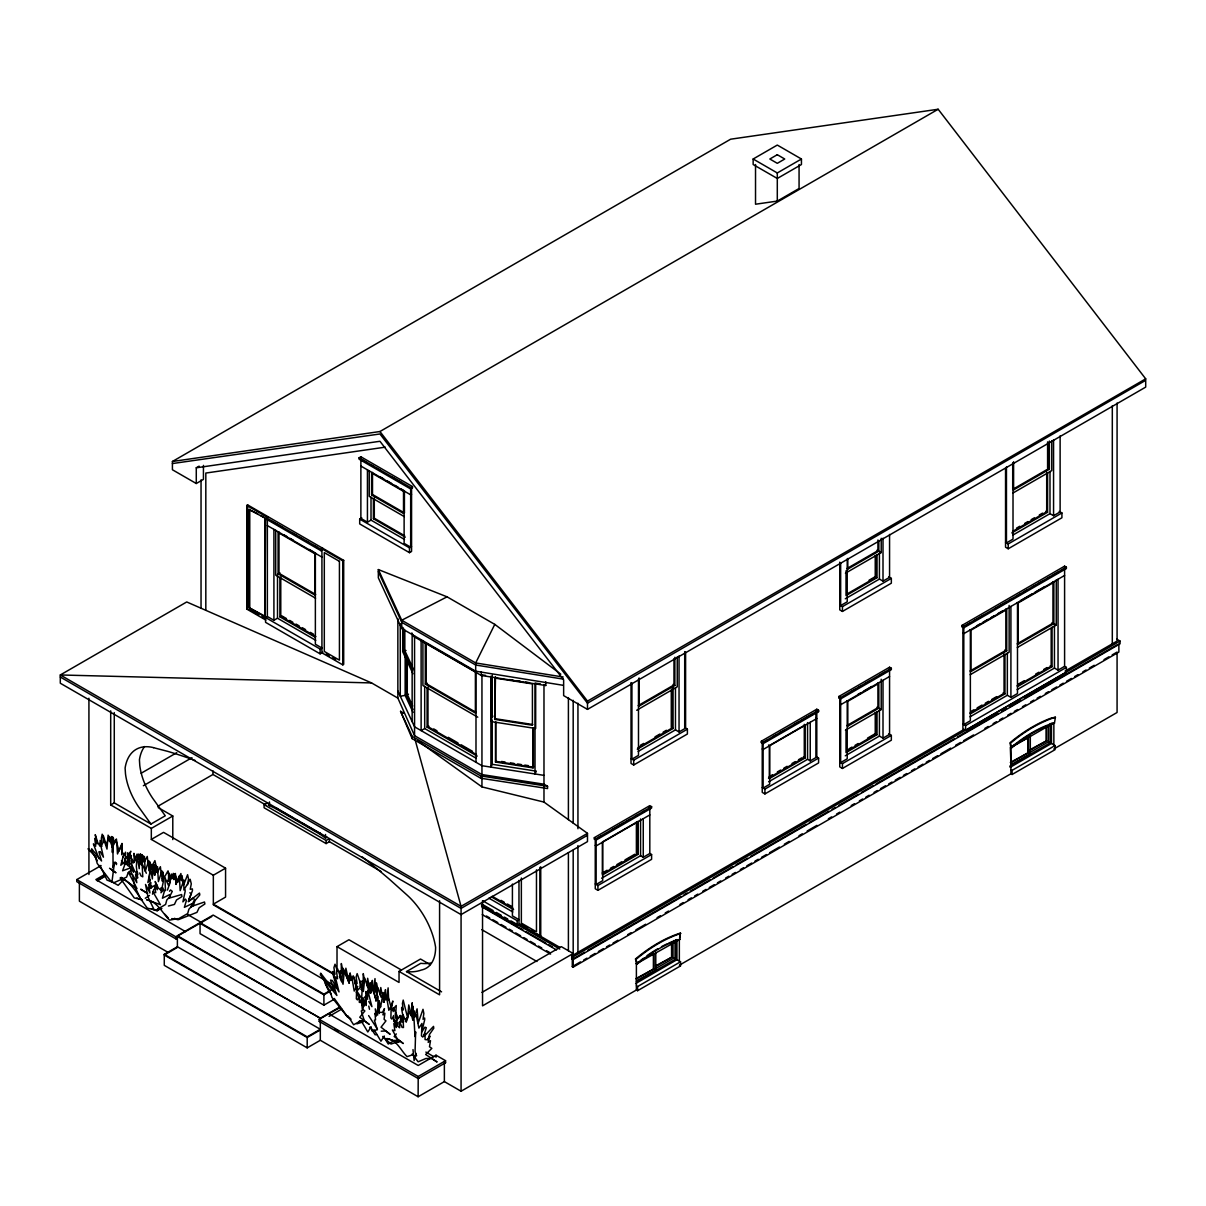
<?xml version="1.0" encoding="UTF-8"?>
<svg xmlns="http://www.w3.org/2000/svg" width="1206" height="1206" viewBox="0 0 1206 1206"><rect width="100%" height="100%" fill="white"/><g stroke="black" fill="none" stroke-linecap="round" stroke-linejoin="round"><path stroke-width="1.5" d="M140.906 899.344L134.846 886.757L132.358 874.199L136.791 882.671L135.6 874.516L136.203 873.777L137.635 878.149L136.338 866.421L137.077 855.627L139.233 868.697L139.73 854.345L141.66 864.808L142.022 854.587L142.519 860.285L143.243 855.823L143.981 861.19M347.901 1015.889L353.614 1024.768L359.991 1021.241L364.679 1021.045L369.202 1024.407L359.765 1017.261L364.86 1010.96L362.931 1009.407L363.775 1003.302L361.86 1005.02L363.323 998.674L361.212 1002.503L359.313 1002.352L359.298 996.322L357.398 999.895L356.343 998.779L356.75 986.312L354.217 991.046L351.911 977.629L350.66 980.448L349.815 973.649L349.182 983.041L344.298 970.438L343.047 984.247L337.605 968.78L336.685 972.624L337.559 978.759L335.75 976.935L335.735 978.744L339.037 991.92L335.404 985.95L333.881 986.026L336.881 995.493L325.71 982.121L325.394 983.855L330.188 991.468L331.982 997.437L347.283 1016.748L350.087 1018.437M370.393 993.081L370.393 988.634L370.393 993.081L370.966 990.262M370.845 993.081L371.448 983.689L372.157 987.759M384.096 999.518L383.538 1002.337L383.161 992.538L380.599 1007.1L379.136 1000.739L379.362 1013.477L377.644 1009.12L377.629 1015.135L375.292 1008.879L376.151 1016.176L375.036 1013.221L375.518 1019.869L374.388 1020.17L377.372 1029.758L371.87 1030.829L374.493 1030.376L380.96 1041.23L384.292 1036.014M383.975 1002.337L384.593 992.945L385.995 999.729L388.106 996.91L391.995 1010.281L396.231 1005.533L395.553 1018.015L397.332 1019.115L400.528 1015.527L400.543 1021.557L403.754 1021.678M412.03 1012.211L412.226 1002.729L412.558 1012.965M403.497 1019.266L401.673 1009.151L401.673 1007.342L403.181 1010.04L402.442 1003.482L403.211 1000.091L407.703 1018.15L408.744 1004.945L412.769 1019.899L411.97 1009.799L410.884 1015.648L409.241 1011.412L406.241 1022.191L402.955 1014.593L403.482 1027.527L402.111 1027.437L399.638 1021.723L399.623 1027.738L397.151 1025.703L394.392 1019.492L396.307 1027.512L393.819 1023.623L394.905 1030.663L392.402 1030.03L399.035 1042.12L386.764 1038.562C396.925 1039.708 400.603 1050.305 407.04 1056.622L412.98 1054.692M412.859 1011.924L412.934 1006.181L413.221 1015.331M413.447 1014.156L413.537 1010.538L412.784 1019.899M111.585 839.964L111.645 836.587L112.414 847.245L116.454 839.029L117.495 853.969L121.987 843.416L122.017 853.426L123.525 853.245L123.525 855.069L120.796 865.26L123.811 862.576L125.062 864.009L122.59 870.777L131.801 867.461L132.057 869.481L128.107 872.782L126.63 877.124L113.982 882.656L107.048 880.154L99.977 865.411M111.238 839.391L111.329 837.054L111.434 839.753M121.7 854.783L122.228 844.275L118.957 851.089L115.942 839.587L114.314 843.431L113.228 837.326L112.414 847.245L108.103 835.14L106.987 849.084L102.178 834.19L101.364 838.14L102.148 844.17L100.535 842.542L100.535 844.366L103.445 857.18L100.234 851.602L98.892 851.828L101.545 860.994L91.686 848.798L91.4 850.562L95.636 857.677L97.219 863.451L110.741 881.149L118.158 885.325L124.128 879.295M360.021 986.478L360.308 981.247M131.258 861.868L131.484 858.37L132.389 862.004M369.91 985.196L370.031 983.282L370.272 984.94M367.076 985.664L367.649 978.277L369.443 987.925M380.207 994.92L380.779 987.518L382.573 997.181M345.413 973.815L345.881 968.207L349.197 983.041L349.001 976.77L350.117 973.227L350.856 977.252M397.829 1025.055L398.025 1022.492L396.186 1024.211L397.603 1017.864L395.568 1021.693L393.729 1021.572L393.714 1015.542L391.89 1019.115L390.865 1018.015L391.257 1005.533L388.829 1010.296L386.598 996.91L385.392 999.729L384.593 992.945L383.538 1002.337M149.544 865.712L149.906 861.823L149.408 863.918M162.674 875.948L163.051 872.074L162.554 874.154M131.107 858.22L131.364 855.476L128.891 858.778L130.791 851.21L128.047 856.773L125.575 858.205L125.545 852.19L123.087 857.315M371.252 988.845L372.337 980.388L372.684 988.151M384.382 998.101L385.468 989.629L385.814 997.407M375.488 990.533L374.991 978.609L373.559 989.568M388.618 999.774L388.121 987.865L386.885 997.317M355.273 983.207L355.484 981.609M333.037 973.046L333.248 971.448L334.424 974.493M349.197 977.101L350.117 973.227L350.735 977.026M187.639 884.707L188.513 878.948L187.593 874.712L183.975 884.088M679.581 937.559L680.305 933.097L679.928 939.399A138.313 79.852 -60 0 0 636.994 964.182L635.441 958.996L639.059 956.057A145.067 83.757 -60 0 1 676.672 934.333L680.305 933.097M1013.522 745.429L1028.507 737.454L1028.507 752.604L1010.914 762.765L1010.327 747.268L1011.517 747.961A138.313 79.852 -60 0 1 1054.451 723.163L1055.416 717.223L1051.195 718.098A145.067 83.757 -60 0 0 1013.583 739.821L1009.965 742.775L1010.914 747.614L1010.914 773.785L679.34 965.222L680.531 965.916L680.531 961.785L676.943 959.72L635.607 983.583M393.141 1009.316L393.397 1007.734L398.357 1018.527M423.653 1036.24L426.306 1027.723L424.964 1027.165L421.753 1031.989L424.663 1019.854L424.648 1018.03L423.05 1019.281L423.834 1013.432L423.005 1009.301L418.211 1023.035L417.095 1008.834L414.683 1016.387M391.377 1008.985L392.839 1000.995L390.458 1009.015M171.81 878.722L173.287 873.37L174.538 878.631L175.367 873.476L176.197 884.435M152.469 894.189L153.644 889.772L156.78 886.335L156.569 884.33L151.067 887.812M137.981 856.26L138.6 854.089L139.806 859.35L140.605 854.18L141.675 864.808M151.127 866.496L151.73 864.34L152.936 869.601L153.75 864.431L154.805 875.059M427.979 1039.723L429.562 1034.326L433.783 1028.236L433.512 1026.396L424.994 1035.411M107.831 840.13L106.309 845.195L103.234 835.426L103.565 842.753M393.111 1011.653L394.166 1008.593L392.749 1009.573M406.256 1020.909L407.311 1017.849L405.879 1018.829M108.344 838.547L109.113 836.406L110.635 841.728L111.645 836.587L111.751 847.049L112.264 837.793L112.399 852.476L112.957 840.763L113.047 867.973L114.208 862.29L114.238 864.25L111.947 882.068L111.073 881.33M173.604 879.159L175.081 873.898L176.197 878.496M167.438 890.103L170.167 882.46L170.152 880.636L168.086 880.877L169.096 875.511L168.026 870.868L162.87 879.867M158.499 908.133L157.383 910.967L151.474 908.721M144.117 862.486L147.253 856.441L148.323 865.682M157.262 872.722L160.383 866.692L161.272 874.229M178.79 881.933L182.091 875.677L183.222 884.827M352.273 977.87L353.192 975.82L356.599 987.669L357.835 986.598M168.011 881.269L171.373 874.064L172.488 876.837M150.237 879.732L147.856 882.521L150.011 872.224L150.011 870.4L148.82 870.642L148.79 860.632L145.233 871.35L144.418 856.456L141.223 864.808L140.605 854.18L139.203 859.35L137.092 854.089L133.203 862.983L128.967 853.335L129.645 866.601L127.866 865.652L124.67 858.386L124.655 864.385L121.444 860.798M494.822 678.074L532.419 683.908L532.419 725.228L494.822 719.394L495.153 677.365L495.153 718.686L532.75 724.52M492.877 716.062L492.229 717.464L492.229 675.239M535.675 683.531L535.675 728.484L491.566 721.64L492.229 720.223L492.229 764.303L490.917 767.122L490.917 676.219M494.822 719.394L495.485 676.656M533.73 766.488L533.067 767.89L495.485 762.041L496.148 760.639M149.167 866.511L150.237 864.34L152.348 869.601L153.75 864.431L154.353 875.059L157.549 866.692L158.378 881.601L161.936 870.868L161.966 880.877L163.142 880.636L163.157 882.46L161.001 892.772L163.383 889.968L164.378 891.355L162.403 898.214L169.714 894.566L169.925 896.586L166.775 900.023L165.614 904.425L155.589 910.409M151.036 882.762L149.273 887.978L150.268 887.993M475.692 671.214L401.734 628.522L378.337 577.825L378.337 569.564L447.064 596.834L494.777 624.376L475.692 662.953L475.692 671.214L563.202 685.31M370.755 985.076L371.448 983.689L371.855 987.759M372.262 990.473L373.468 987.654L375.292 998.297M380.583 1006.286L378.759 1009.859L377.734 1008.774L378.126 996.292L375.699 1001.04M152.499 865.199L154.896 860.617L155.951 865.275M188.92 899.073L191.317 893.525L189.794 892.817M162.524 887.36L163.926 890.36L165.478 890.616L164.875 877.621L168.599 885.596L172.006 875.179L173.845 879.611L175.081 873.898L176.001 884.104L179.317 875.767L180.176 890.676L183.87 879.988L183.9 889.998L185.136 889.757L185.136 891.581L182.905 901.877L185.362 899.088L186.402 900.49L184.367 907.334L191.95 903.746L192.161 905.751L188.905 909.173L187.684 913.56L177.297 919.469L174.433 918.324M371.147 1026.758L367.815 1031.974L361.363 1021.135L358.725 1021.588L364.227 1020.502L361.257 1010.93L362.373 1010.613L361.89 1003.98L363.006 1006.92L362.147 999.623L364.498 1005.894L364.498 999.864L366.232 1004.236L365.991 991.483L367.468 997.844L368.81 985.92L369.549 989.553M176.001 884.104L180.9 873.536L181.669 880.727M169.518 891.234L170.559 889.953L172.292 891.355L168.87 898.214L181.609 894.551L181.97 896.571L176.498 900.008L174.463 904.41L168.418 906.023M184.714 888.671L190.171 879.295L191.287 883.862L190.216 889.289L192.402 888.912L192.417 890.721L188.438 901.304L192.824 898.199L194.663 899.465L191.045 906.58L204.507 901.998L204.884 903.972L199.111 907.817L196.955 912.369L178.488 919.635L171.734 918.61M396.322 1033.904L394.166 1036.467L403.271 1043.537L398.915 1040.22L394.392 1040.446L388.242 1044.034L383.659 1036.663M351.594 979.92L353.825 976.935L357.941 990.036L362.418 984.985L362.041 980.93L363.232 983.568L363.262 973.619L364.649 980.975M372.85 990.473L374.96 987.654L377.297 995.402M636.994 964.182L636.029 959.343L639.647 956.403A145.067 83.757 -60 0 1 677.275 934.68L680.893 933.444M1011.517 747.961L1010.553 743.122L1014.171 740.167A145.067 83.757 -60 0 1 1051.798 718.444L1055.416 717.223M131.68 862.968L132.796 862.23M145.263 898.289L149.484 895.485M190.789 907.183L193.216 905.736L195.01 900.535L199.804 894.942L199.487 893.073L188.317 901.741M196.276 483.516L172.413 469.752L172.413 461.491L730.625 139.203L938.162 109.249L1145.7 378.85L1145.7 387.111L587.488 709.384L563.639 695.621L563.639 679.883L379.95 441.275L196.276 467.792L196.276 483.516L203.437 479.385L203.437 465.395M196.276 467.792L199.141 466.134M753.147 159.011L777.297 145.067L801.447 159.011L801.447 164.529L777.297 178.473L753.147 164.529L753.147 159.011L777.297 172.955L801.447 159.011M265.772 620.05L246.778 609.09L246.778 505.45L247.682 504.937L343.695 560.368L343.695 664.355L342.805 664.868L321.927 652.823L321.927 548.836L342.805 560.88L343.695 560.368M755.529 164.529L755.529 204.221L777.297 201.085L799.065 188.513L799.065 164.529M172.413 461.491L379.95 431.522L938.162 109.249M249.175 509.58L265.561 518.369L264.973 616.839L249.175 607.718L249.175 509.58L257.662 513.801M359.087 457.798L360.88 456.773L412.467 486.546L412.467 487.933L410.673 488.958L359.087 459.185L359.087 457.798L410.673 487.586L412.467 486.546M321.927 550.207L321.037 550.735L266.466 519.228L266.466 517.841L268.245 516.816M266.466 519.228L267.355 518.701L267.355 616.492L273.913 620.276L277.501 618.211L315.761 640.311M404.417 512.897L403.513 513.409L371.614 494.988L371.614 472.948L372.503 472.435L372.503 494.475L404.417 512.897L404.417 490.857L401.221 489.018M371.614 494.988L372.503 494.475M371.614 472.948L403.513 491.37L404.417 490.857M412.467 487.933L411.563 487.405L411.563 551.459L409.482 552.665L359.69 523.917L359.69 519.093L361.77 517.887M411.563 494.294L410.673 494.807L360.88 466.059M315.671 553.132L314.766 553.66L278.089 532.479L278.089 573.8L279.882 572.76M360.88 459.185L360.88 518.399L367.438 522.183L371.011 520.118L404.507 539.459M373.408 498.545L373.408 518.746L374.297 518.233L404.613 535.72M266.466 517.841L321.037 549.348L322.816 548.323M246.778 609.09L247.682 608.578L247.682 504.937M249.175 607.718L265.561 616.492M322.816 652.295L320.133 653.848L265.561 622.341L265.561 617.532L267.355 616.492M278.089 573.8L314.766 594.98L315.671 594.452L278.993 573.287L278.993 531.967M279.882 577.403L279.882 616.839L281.676 615.799L286.455 618.572M359.69 519.093L409.482 547.841L411.563 546.635M265.561 617.532L320.133 649.039L321.927 647.999L315.369 644.215L315.369 553.313M141.147 773.242L176.769 752.68M143.363 785.739L191.935 757.7M110.696 710.847L110.696 804.945L114.269 802.879L150.946 824.045L165.267 815.784L152.695 798.297A48.285 27.874 60 0 1 139.79 765.539L139.429 759.795A55.958 32.306 60 0 1 144.554 746.529M157.941 806.241L212.965 774.478L265.772 804.96M110.696 804.945L151.323 828.401L172.79 816.01L172.79 839.602M177.388 938.238L176.076 938.992L76.777 881.661L76.777 879.596L101.093 865.561M151.323 828.401L151.323 839.421L163.549 832.366L225.567 868.169L225.567 897.098L213.341 904.153L333.761 973.679M425.296 684.119L475.39 713.048L475.39 671.727L425.296 642.798L425.296 684.119L427.09 683.093M104.862 874.395L95.862 879.596L185.618 931.665M96.872 880.501L104.832 875.918M97.369 880.802L104.862 876.461M267.37 802.774L264.099 804.673L264.099 807.779L326.117 843.582L329.389 841.682L381.277 871.637M268.26 805.02L275.541 808.533L276.43 808.005M276.732 808.186L275.842 808.698L319.258 833.768L320.148 833.256M476.34 758.348L424.693 728.545L421.12 730.61L421.12 639.708M427.09 687.721L427.09 727.158L428.869 726.133M151.323 839.421L213.341 875.224L225.567 868.169M320.449 833.421L319.56 833.934L325.514 838.064L327.007 837.205M264.099 804.673L326.117 840.476L329.389 838.592L329.389 841.682M165.735 954.172L177.388 947.434L177.388 935.72L213.176 915.068L337.017 987.262M76.777 879.596L176.076 936.926L211.713 916.605M587.488 709.384L587.488 701.123L1145.7 378.85M164.272 954.323L177.388 946.74L320.314 1029.261L307.198 1036.843L164.272 954.323L164.272 965.343L307.198 1047.863L320.314 1040.281L418.12 1096.751L444.366 1081.601L461.069 1091.234L636.391 990.005L637.597 990.699L680.531 965.916M877.923 540.032L877.923 550.66L846.913 568.569L847.818 569.081L878.827 551.172L878.827 540.559M845.421 573.212L881.209 552.559L881.209 538.298M1012.708 463.089L1012.708 489.38L1048.496 468.712L1048.496 442.421M673.973 658.657L673.973 684.948L638.185 705.6L639.074 706.113L674.863 685.46L674.863 657.285M1012.708 489.38L1013.598 489.892L1049.386 469.24L1049.386 441.064M636.693 710.259L677.244 686.832L677.244 656.863M1012.844 493.088L1051.768 470.611L1051.768 440.642M869.044 580.237L875.239 576.664L877.033 577.689L877.033 554.67M846.672 594.181L876.144 577.177L876.144 555.921M877.033 577.689L846.024 595.598L846.024 570.8M845.27 598.794L879.415 579.076L883.003 581.141L889.561 577.342L889.561 534.424M839.753 605.065L842.451 606.618L891.34 578.383L891.34 583.207L842.451 611.427L839.753 609.889L839.753 562.147M640.386 745.308L643.642 743.439M655.024 736.851L659.893 734.047M663.149 732.163L666.405 730.278M1016.537 528.138L1019.779 526.268M1024.663 523.449L1027.919 521.565M1031.175 519.696L1034.416 517.811M1039.301 514.992L1042.557 513.123M638.019 747.705L672.179 727.987L672.179 688.551M1012.543 531.469L1046.702 511.751L1046.702 472.315M637.296 749.167L673.069 728.499L673.069 687.179M1011.819 532.931L1047.592 512.279L1047.592 472.827M638.155 751.413L675.466 729.871L679.038 731.952L685.596 728.153L685.596 652.099M1012.678 535.193L1049.989 513.65L1053.562 515.716L1060.119 511.932L1060.119 435.863M631.024 758.634L633.708 760.172L687.39 729.193L687.39 734.017L633.708 764.996L631.024 763.443L631.024 682.566M1005.548 542.399L1008.231 543.951L1061.913 512.957L1061.913 517.781L1008.231 548.775L1005.548 547.222L1005.548 468.199M337.017 970.121L337.017 946.635L348.941 939.745L401.432 970.046M587.488 833.346L461.069 906.339L60.3 674.968L60.3 683.229L461.069 914.6L587.488 841.607L587.488 833.346L543.981 802.08L481.948 786.9L417.849 740.861M594.347 837.642L649.808 805.623L651.602 806.663L651.602 808.035L596.141 840.054L594.347 839.029L594.347 837.642L596.141 838.683L651.602 806.663M761.333 741.238L816.794 709.218L818.588 710.259L818.588 711.63L763.127 743.65L761.333 742.625L761.333 741.238L763.127 742.278L818.588 710.259M838.863 696.48L889.561 667.22L891.34 668.245L891.34 669.631L840.657 698.892L838.863 697.852L838.863 696.48L840.657 697.52L891.34 668.245M962.011 625.386L1064.597 566.157L1066.375 567.197L1066.375 568.569L963.805 627.783L962.011 626.758L962.011 625.386L963.805 626.411L1066.375 567.197M334.107 999.277L323.901 1005.156L200.045 933.655L200.045 922.65L323.901 994.151L337.017 986.568M329.735 991.468L323.901 994.829L200.045 923.329M594.347 839.029L595.251 838.517L595.251 888.777L597.935 890.33L651.602 859.335L651.602 854.526L649.808 853.486L643.25 857.27L640.567 855.732L601.643 878.209M648.918 807.523L649.808 807.01M761.333 742.625L763.127 742.625M815.904 711.118L818.588 711.63M838.863 697.852L839.753 697.339L839.753 766.895L842.451 768.448L891.34 740.213L891.34 735.389L888.656 733.836M962.011 626.758L962.916 626.246L962.916 728.846L965.599 730.399L1066.375 672.209L1066.375 667.385L1064.597 666.36L1058.039 670.144L1054.451 668.079L1017.14 689.621M597.769 838.095L601.025 836.21M612.407 829.638L623.788 823.065M627.045 821.18L630.301 819.311M635.17 816.492L638.426 814.608M641.682 812.738L644.939 810.854M764.755 741.675L768.011 739.806M772.88 736.987L776.136 735.102M779.393 733.233L784.277 730.414M794.03 724.776L798.915 721.957M802.156 720.088L811.924 714.449M850.441 692.214L855.325 689.395M858.582 687.51L861.853 685.626M865.109 683.742L869.993 680.923M879.777 675.27L884.661 672.451M965.433 625.824L970.302 623.005M973.559 621.12L983.312 615.497M994.694 608.924L1006.075 602.352M1009.316 600.482L1012.573 598.598M1017.457 595.779L1020.698 593.91M1023.954 592.025L1027.21 590.156M1032.08 587.337L1035.336 585.468M1038.577 583.583L1043.461 580.764M1046.718 578.895L1049.959 577.011M1053.215 575.141L1058.084 572.322M1061.34 570.438L1064.597 568.569L1064.597 666.36M768.493 745.022L769.383 745.549L805.171 724.881L805.171 757.941L769.383 778.594L768.493 778.081L804.281 757.428L804.281 724.369L805.171 724.881M857.768 694.52L860.873 692.726M863.978 690.932L871.727 686.455M976.574 625.929L979.83 624.045M983.086 622.175L987.955 619.356M991.211 617.472L994.468 615.603M997.724 613.718L1002.593 610.899M1020.442 600.603L1031.823 594.03M1035.08 592.161L1044.833 586.523M649.808 814.924L596.141 845.919L595.251 845.391M889.561 676.506L840.657 704.741L839.753 704.229M1064.597 575.458L963.805 633.647L962.916 633.12M846.913 700.792L847.818 701.304L878.827 683.395L878.827 708.193L847.818 726.087L846.913 725.575L877.923 707.666L877.923 682.882M970.061 629.683L970.966 630.195L1006.739 609.543L1006.739 650.863L970.966 671.516L970.061 671.003L1005.849 650.351L1005.849 609.03M1017.186 602.487L1018.075 603L1053.863 582.347L1053.863 623.653L1018.075 644.321L1017.186 643.808L1052.959 623.14L1052.959 581.82L1053.863 582.347M337.017 946.635L399.035 982.438L399.035 971.418L420.517 959.026L430.24 964.649M177.388 935.72L320.314 1018.241L340.378 1006.663M319.213 1019.326L328.756 1013.824L418.211 1065.471L436.014 1055.19L445.557 1060.692L445.557 1062.757L418.211 1078.556L319.213 1021.392L319.213 1019.326L418.211 1076.491L445.557 1060.692M340.092 1007.523L328.756 1013.824M319.213 1021.392L320.314 1020.758L320.314 1040.281M329.072 1016.402L341.795 1009.045M441.577 991.845L406.497 971.599L420.804 963.323A82.671 47.727 60 0 0 431.085 963.006M320.314 1029.954L307.198 1037.522L164.272 955.016M845.421 730.218L881.209 709.565L881.209 679.264M483.003 900.942L517.178 920.691L518.972 919.65L512.414 915.867L512.414 884.088M602.246 873.038L607.115 870.219M610.372 868.335L613.628 866.466M616.884 864.581L621.753 861.762M625.01 859.893L634.763 854.255M769.232 776.634L772.473 774.749M777.357 771.93L780.614 770.061M783.87 768.177L787.111 766.292M791.995 763.488L795.251 761.604M798.508 759.72L801.749 757.85M603.136 873.551L637.296 853.833L637.296 822.613M638.185 854.345L602.397 875.013L602.397 841.954L638.185 821.301L638.185 854.345L636.391 853.32L636.391 822.1M481.375 904.832L517.178 925.499L518.972 924.474L539.851 936.519L540.74 936.007L540.74 866.843M768.629 781.79L807.553 759.313L810.236 760.865L816.794 757.082L816.794 711.63M595.251 883.953L597.935 885.505L651.602 854.526M762.237 787.548L764.921 789.101L818.588 758.107L818.588 762.931L764.921 793.925L762.237 792.372L762.237 742.097M970.197 674.712L1009.136 652.235L1009.136 605.412M1017.306 647.516L1056.245 625.04L1056.245 580.086M848.888 748.881L851.979 747.102M855.084 745.308L858.19 743.514M867.491 738.147L875.239 733.67L877.033 734.695L877.033 711.676M846.672 751.187L876.144 734.183L876.144 712.942M877.033 734.695L846.024 752.604L846.024 729.585M845.27 755.8L879.415 736.082L883.003 738.147L889.561 734.364L889.561 669.631M839.753 762.071L842.451 763.624L891.34 735.389M481.933 992.417L561.257 946.635L573.182 953.509L482.536 1005.849L482.536 900.701M970.634 711.646L973.89 709.776M977.146 707.892L982.016 705.073M985.272 703.204L988.528 701.319M991.784 699.435L996.653 696.616M1017.743 684.45L1024.256 680.697M1035.637 674.124L1038.894 672.239M1043.778 669.42L1047.034 667.551M969.91 713.108L1004.055 693.39L1004.055 653.938M1017.02 685.897L1051.18 666.179L1051.18 628.628M970.8 713.62L1004.96 693.902L1004.96 654.466M1017.909 686.425L1052.069 666.692L1052.069 627.256M970.031 716.816L1007.342 695.274L1010.914 697.339L1017.487 693.556L1017.487 602.653M962.916 724.022L965.599 725.575L1066.375 667.385M1116.801 639.18L1120.057 641.064L1120.057 643.823L573.182 959.554L571.689 958.695L571.689 955.936L964.046 729.419M1065.064 671.094L1117.073 641.064L1117.073 403.045M571.689 955.936L573.182 956.795L1120.057 641.064M571.689 958.695L573.182 958.876L584.578 952.288M587.835 950.403L680.681 896.797M683.953 894.912L687.209 893.043M690.465 891.159L710.002 879.867M713.274 877.998L732.811 866.707M736.067 864.823L747.479 858.235M750.735 856.366L806.121 824.391M809.377 822.507L828.914 811.216M832.17 809.332L835.441 807.462M838.698 805.578L858.235 794.287M861.491 792.417L872.903 785.83M876.159 783.945L954.338 738.811M957.609 736.926L998.327 713.409M1001.583 711.54L1006.467 708.706M1009.723 706.837L1021.135 700.249M1024.391 698.364L1117.238 644.758M572.292 958.348L572.292 966.609L580.448 961.906M583.704 960.021L586.96 958.137M590.231 956.252L595.116 953.433M598.387 951.549L603.271 948.73M606.543 946.846L609.799 944.961M613.07 943.077L617.954 940.243M627.738 934.605L631.009 932.72M635.894 929.886L645.692 924.233M657.104 917.645L660.36 915.761M665.26 912.942L668.516 911.058M679.943 904.47L683.199 902.585M688.098 899.751L691.355 897.867M694.626 895.983L697.882 894.098M702.781 891.279L706.038 889.395M709.294 887.51L714.193 884.691M717.449 882.807L720.721 880.923M725.605 878.089L728.876 876.204M732.132 874.335L735.404 872.451M740.288 869.616L743.559 867.732M746.816 865.848L751.715 863.029M754.971 861.144L758.227 859.26M761.499 857.376L766.383 854.557M769.654 852.672L779.438 847.019M784.337 844.2L789.221 841.366M799.005 835.713L802.276 833.828M807.161 831.009L816.944 825.356M828.371 818.768L831.627 816.884M836.527 814.065L839.783 812.181M851.21 805.578L854.466 803.693M859.365 800.874L862.622 798.99M865.878 797.106L869.149 795.221M874.033 792.402L877.305 790.518M880.561 788.634L885.46 785.815M888.716 783.93L891.988 782.046M895.244 780.161L900.143 777.327M903.4 775.443L906.656 773.559M911.555 770.74L914.811 768.855M918.083 766.971L922.967 764.152M926.238 762.267L929.494 760.383M932.766 758.499L937.65 755.68M940.921 753.795L950.705 748.142M955.589 745.308L960.489 742.489M963.745 740.605L973.543 734.951M984.955 728.364L988.211 726.479M993.111 723.66L996.367 721.776M999.638 719.892L1002.895 718.007M1007.794 715.173L1011.05 713.304M1014.321 711.419L1017.578 709.535M1022.477 706.701L1025.733 704.817M1030.633 701.998L1033.889 700.113M1037.145 698.229L1040.416 696.344M1045.301 693.525L1048.572 691.641M1051.828 689.757L1056.727 686.923M1059.984 685.038L1063.255 683.169M1066.511 681.284L1071.41 678.45M1074.667 676.566L1077.923 674.682M1082.822 671.863L1086.078 669.978M1089.35 668.094L1094.234 665.275M1104.033 659.622L1108.917 656.788M1112.188 654.903L1117.073 652.084L1117.073 712.49L1053.863 748.986M572.292 966.609L573.182 967.137L1118.867 652.084L1118.867 643.823M635.803 963.504L646.989 957.036M650.2 955.197L653.984 953.69L653.984 968.84L636.391 979.001M636.391 990.005L636.391 963.85L679.928 939.399M655.597 965.855L672.179 956.961L672.179 941.811M1030.105 749.619L1046.702 740.725L1046.702 725.575M656.185 966.187L672.179 956.961M1029.11 750.886L1046.702 740.725M635.803 978.654L653.984 968.84M1010.327 762.418L1028.507 752.604M656.2 968.252L673.973 957.986L675.752 959.026L675.752 939.745M1050.275 723.51L1050.275 742.79L1048.496 741.765L1029.11 752.951L1030.301 753.644L1030.301 736.112M636.24 981.156L655.778 969.865L655.778 952.348M1010.764 764.921L1030.301 753.644M636.828 981.503L675.752 959.026M1009.723 766.202L1050.275 742.79M1010.131 767.363L1051.466 743.484L1055.054 745.549L1055.054 749.68L1012.105 774.478L1010.914 773.785M636.391 985.875L637.597 986.568L680.531 961.785M1010.914 769.654L1012.105 770.348L1055.054 745.549M447.064 596.834L401.734 620.246L401.734 628.522M363.413 1021.768L356.855 1023.864M400.181 1041.095L390.955 1044.034L382.724 1036.451M161.875 908.525L156.976 910.409L147.373 908.163C139.037 897.581 133.519 884.134 121.143 877.38L137.017 888.641L128.454 872.39L131.68 874.591L130.625 869.843M177.9 918.61L169.503 920.133C162.222 912.942 157.639 901.741 146.529 899.646L160.428 904.681L152.921 891.792L155.755 892.726L154.534 885.551L157.338 889.742L155.182 881.496L158.287 888.038L161.107 890.36L160.805 887.993M376.95 1034.462L375.111 1034.778L370.513 1027.406M403.588 628.311L403.588 650.848L406.045 650.471M406.045 656.984L406.045 694.55L408.487 694.174M413.07 712.399L405.156 695.425L400.271 696.179L400.271 623.834M385.257 447.155L205.819 473.054L205.819 610.326M381.247 1031.19L385.769 1030.964L390.126 1034.296L381.036 1027.21L385.95 1020.879L384.096 1019.341L384.895 1013.236L383.056 1014.97L384.473 1008.608L382.438 1012.437L380.599 1012.316M371.569 682.928L60.3 674.968L186.734 601.96L371.569 682.928L397.859 698.093L414.562 735.66L481.948 774.569L543.981 784.202L547.554 786.267L547.554 788.558L480.757 778.232L412.181 738.63L400.558 711.314L404.191 713.394M400.558 711.314L412.181 736.338L480.757 775.94L547.554 786.267M485.536 675.375L481.948 674.832L481.948 774.569M540.394 683.908L535.012 683.078L535.012 773.981L536.338 771.147L492.229 764.303M509.475 679.596L513.047 680.139M516.635 680.697L520.208 681.254M525.59 682.099L529.163 682.656M411.849 632.909L413.432 636.301L481.3 675.481L545.76 685.505L545.76 681.827M501.515 761.468L505.088 762.026M510.455 762.87L514.042 763.413M517.615 763.971L521.203 764.529M524.776 765.086L528.364 765.644M543.981 775.368L481.948 765.72L414.562 726.811L397.859 691.008M563.202 677.033L475.692 662.953L401.734 620.246L378.337 569.564M563.202 679.114L475.692 665.019L401.734 622.311L378.337 571.629M149.876 885.294L151.79 885.671M142.233 899.797L134.228 897.912L120.118 877.938M153.509 747.675L167.785 751.383A662.426 382.453 60 0 1 195.176 760.473M367.785 999.05L366.036 998.447L366.368 1000.467M136.956 897.912L142.459 900.173M1145.187 380.614L587.488 703.188L379.95 433.964L172.413 463.556M1049.386 469.24L1047.592 468.199L1047.592 441.909M1059.23 511.404L1061.913 512.957M1045.813 511.238L1047.592 512.279M1052.069 622.628L1053.863 623.653M1054.451 623.999L1056.245 625.04M877.033 550.147L878.827 551.172M879.415 551.519L881.209 552.559M1050.275 665.667L1052.069 666.692M888.656 576.83L891.34 578.383M1004.96 649.823L1006.739 650.863M1003.166 692.862L1004.96 693.902M1054.451 723.163L1053.863 722.831A138.313 79.852 -60 0 0 1047.954 724.912M877.033 707.153L878.827 708.193M879.415 708.525L881.209 709.565M815.904 718.007L816.794 718.52L763.127 749.499L762.237 748.986M362.478 460.104L365.689 461.958M370.513 464.747L373.724 466.601M376.935 468.456L380.161 470.31M391.392 476.792L401.04 482.37M380.478 477.033L383.674 478.888M386.87 480.727L391.649 483.485M394.844 485.325L398.025 487.164M404.312 516.62L369.232 496.359L369.232 470.657M818.588 758.107L815.904 756.569L815.904 712.836M803.377 756.916L805.171 757.941M673.069 684.435L674.863 685.46M373.408 518.746L405.306 537.167M687.39 729.193L684.707 727.64L684.707 651.587M673.069 728.499L671.29 727.474L671.29 689.907M246.778 505.45L267.355 517.329M272.179 521.489L281.797 527.052M291.43 532.6L296.254 535.389M299.45 537.243L302.661 539.097M305.872 540.951L309.083 542.806M313.907 545.579L317.118 547.434M260.828 515.625L263.993 517.449M545.76 685.505L543.981 684.465L543.981 784.202M283.772 534.725L286.953 536.564M290.149 538.404L293.344 540.243M309.279 549.454L314.073 552.212M267.355 525.59L321.927 557.097M315.565 598.191L275.707 575.172L275.707 530.218M476.28 712.535L426.185 683.606L426.185 644.17M477.772 717.178L422.914 685.505L422.914 640.552M289.651 620.412L292.832 622.251M296.028 624.09L299.209 625.929M302.404 627.768L305.585 629.622M310.379 632.381L313.56 634.22M315.851 636.572L280.772 616.326L280.772 576.875M279.882 616.839L314.962 637.1M249.265 609.482L258.762 614.97M261.928 616.794L265.094 618.633M326.027 654.149L329.238 656.004M332.449 657.858L335.66 659.712M433.723 728.921L436.949 730.791M448.27 737.318L457.963 742.926M461.189 744.795L472.511 751.323M476.46 754.639L427.979 726.645L427.979 687.209M427.09 727.158L477.184 756.087M587.382 835.351L461.069 908.404L60.3 677.033M654.587 969.187L655.778 969.865M501.048 900.354L504.229 902.194M507.425 904.033L512.203 906.791M492.184 896.269L512.912 908.224M491.294 896.782L513.605 909.671M488.897 898.153L512.806 911.962M519.861 923.962L527.896 928.59M531.107 930.444L534.318 932.298M537.529 934.153L540.74 936.007M520.585 924.716L525.469 927.535M528.725 929.404L559.629 947.253M483.305 904.922L493.073 910.545M496.329 912.429L501.199 915.248M504.455 917.118L507.711 919.002M510.967 920.887L559.765 949.062M482.279 906.384L508.314 921.414M511.555 923.299L522.952 929.871M526.193 931.741L545.715 943.017M548.971 944.886L552.227 946.77M481.691 906.731L556.509 949.936M486.425 916.017L489.681 917.887M492.937 919.771L497.807 922.59M501.063 924.459L505.947 927.278M509.203 929.163L512.46 931.032M515.701 932.916L520.585 935.735M523.841 937.605L527.097 939.489M530.354 941.373L535.223 944.192M538.479 946.062L541.735 947.946M546.62 950.765L549.861 952.634M482.279 914.645L550.599 954.097M276.777 808.563L292.681 817.743M295.862 819.567L299.043 821.407M302.224 823.246L319.726 833.346M481.812 929.675L536.926 961.514M158.167 807.568L172.79 816.01M399.035 971.418L439.587 994.829L439.587 900.731M333.761 974.358L213.341 904.847L213.341 875.224M444.366 1062.079L445.557 1062.757M187.412 914.404L202.005 922.846M425.884 1052.084L433.964 1056.757M177.388 936.414L320.314 1018.241M334.997 1029.231L338.253 1031.115M357.805 1042.406L361.076 1044.29M418.12 1077.229L419.311 1077.908M167.755 952.197L79.385 901.183L79.385 881.661M147.66 893.435L140.665 889.214L147.072 893.133M360.82 989.176L361.815 989.794M110.666 869.013L115.972 872.782M109.535 868.23L115.61 872.586M494.777 624.376L560.805 674.169M351.052 1019.206L346.71 1015.723L334.288 998.478M369.594 1027.195L373.709 1030.994M96.133 856.863L88.098 848.677L93.586 854.33L97.384 860.707M164.951 914.284L168.343 918.083M331.183 994.166C325.967 988.739 325.756 980.342 320.314 974.825L320.69 973.197L334.152 990.654L330.534 980.086L332.374 980.568L336.76 987.865L332.781 973.483L332.781 971.674L334.982 974.162L333.911 967.709L335.027 964.212L337.574 971.388M116.741 863.858L115.309 862.154L116.379 864.596M355.031 980.93L357.112 983.568L356.102 977.056L357.157 973.619L363.368 991.513L364.815 978.277L367.936 987.925M150.946 824.045L138.388 806.558A48.285 27.874 60 0 1 125.484 773.815L125.107 768.056A55.958 32.306 60 0 1 153.494 747.63M379.95 431.522L587.488 701.123M412.196 1053.999L418.15 1061.793L425.899 1058.491L431.612 1058.476L437.1 1061.989L425.628 1054.496L431.823 1048.376L429.487 1046.763L430.497 1040.688L428.175 1042.346L429.969 1036.044L427.391 1039.783L425.07 1039.572L425.055 1033.542L422.748 1037.039L421.467 1035.894L421.964 1023.442L418.889 1028.085L416.085 1014.593L414.562 1017.351L413.537 1010.538L415 1036.617L415.633 1031.839L415.075 1051.391L416.537 1055.943L415.844 1053.833L414.125 1060.617L412.995 1049.612M130.278 866.873L133.489 872.315L131.032 863.104L134.575 871.049L137.786 874.621L137.439 872.119M366.338 1005.487L356.72 990.88L356.358 992.478L362.855 1005.623M146.333 873.234L142.097 863.571L142.775 876.852L140.996 875.888L139.73 872.978M368.614 1015.588L377.433 1029.155M368.81 1001.523L371.93 1006.648L368.162 991.995L368.177 990.186L370.257 992.824L369.247 986.297L370.302 982.875L376.513 1000.769L377.945 987.533L381.081 997.181M349.001 982.709L343.107 968.297L341.584 981.654L339.383 976.423M413.387 669.029L404.824 650.667L404.824 629.999M403.588 650.848L412.934 670.883M413.01 673.792L402.714 651.722L402.714 627.376M412.708 706.038L407.266 694.355L407.266 660.556M406.045 694.55L413.04 709.58M154.051 909.595L147.976 896.993L145.504 884.435L149.921 892.907L148.73 884.752L149.333 884.013L150.78 888.385L149.469 876.656L150.207 865.878L152.363 878.948L152.861 864.581L154.79 875.043L155.167 864.823L155.649 870.521L156.388 866.059L157.127 871.425M403.271 1021.301L401.387 1016.206L400.136 1015.542L401.688 1021.829M164.574 878.27L162.78 873.883L163.262 881.164M98.892 858.612L93.375 843.883L95.711 846.175L94.701 838.411L97.023 843.944L95.229 834.658L97.807 842.692L100.113 846.356L100.143 840.356L101.982 846.25M395.116 1013.809L396.593 1017.864M333.851 975.262L334.665 977.478M162.72 874.667L161.875 872.028L162.493 876.31M355.031 982.754L356.735 989.719M414.804 738.66L461.069 906.339L461.069 1091.234M162.493 878.164L163.338 881.254L162.78 877.953M126.72 864.581L126.117 862.139L127.972 864.34L127.173 856.622L129.012 862.064L127.595 852.853L129.63 860.798M169.79 878.571L168.448 872.556L168.659 878.043M135.554 860.843L133.941 853.335L134.258 862.471M368.78 1006.09L369.473 1009.256M342.76 970.89L341.328 963.519L341.298 973.468L340.062 970.815L340.876 978.036M377.779 990.232L376.408 982.86L376.378 992.824M336.595 984.533L337.198 987.91M363.021 989.719L362.433 984.985L361.694 997.513L363.579 998.478L366.941 994.664L367.333 998.568M109.701 841.275L109.565 838.879L109.64 841.622M110.711 841.125L110.59 837.597L110.605 841.215M157.021 870.385L157.036 872.209M1112.309 405.804L1112.309 643.823M1064.597 566.157L1064.597 567.529M1058.039 579.242L1058.039 670.144M1054.451 625.839L1054.451 668.079M1053.863 744.856L1053.863 722.831L1010.914 747.614A138.313 79.852 -60 0 1 1046.763 725.394M1053.562 439.662L1053.562 515.716M1051.466 723.283L1051.466 743.484M1049.989 471.41L1049.989 513.65M1048.496 725.982L1048.496 741.765M1046.099 726.917L1046.099 740.378M1027.919 737.107L1027.919 752.258M1018.075 603L1018.075 644.321M1013.598 461.717L1013.598 489.892M1013.01 463.074L1013.01 539.127L1006.452 542.911L1006.452 466.858M1012.105 770.348L1012.105 774.478M1010.914 606.437L1010.914 697.339M1008.231 543.951L1008.231 548.775M1007.342 653.034L1007.342 695.274M970.966 630.195L970.966 671.516M970.363 629.864L970.363 720.751L963.805 724.55L963.805 626.411M965.599 725.575L965.599 730.399M889.561 667.22L889.561 668.591M883.003 538.223L883.003 581.141M883.003 680.305L883.003 738.147M879.415 553.358L879.415 579.076M879.415 710.364L879.415 736.082M875.239 555.408L875.239 576.664M875.239 712.414L875.239 733.67M847.818 558.453L847.818 569.081M847.818 701.304L847.818 726.087M847.215 558.875L847.215 601.794L840.657 605.578L840.657 562.659M847.215 700.957L847.215 758.8L840.657 762.584L840.657 697.52M842.451 606.618L842.451 611.427M842.451 763.624L842.451 768.448M816.794 709.218L816.794 710.59M810.236 722.304L810.236 760.865M807.553 722.59L807.553 759.313M777.297 172.955L777.297 201.085M769.684 745.715L769.684 784.277L763.127 788.076L763.127 742.278M769.383 745.549L769.383 778.594M764.921 789.101L764.921 793.925M679.34 939.052L679.34 961.092M679.038 655.883L679.038 731.952M676.943 939.519L676.943 959.72M675.466 687.646L675.466 729.871M673.973 940.469L673.973 957.986M671.576 943.152L671.576 956.614M653.396 953.343L653.396 968.493M649.808 808.035L649.808 853.486M643.25 818.708L643.25 857.27M640.567 818.995L640.567 855.732M639.074 677.953L639.074 706.113M638.487 679.295L638.487 755.363L631.929 759.147L631.929 683.078M637.597 986.568L637.597 990.699M633.708 760.172L633.708 764.996M602.699 842.12L602.699 880.682L596.141 884.48L596.141 838.683M597.935 885.505L597.935 890.33M577.945 703.219L577.945 828.718M577.945 845.572L577.945 952.333M573.182 700.309L573.182 823.065M573.182 850.245L573.182 955.077M573.182 956.795L573.182 967.137M568.403 697.611L568.403 819.643M568.403 852.672L568.403 950.765M543.981 786.493L543.981 802.08M539.851 867.37L539.851 936.519M536.474 869.858L536.474 931.816L521.354 923.103L521.354 878.028M533.399 727.746L533.399 767.182L495.817 761.348L495.817 721.897M533.067 728.454L533.067 767.89M518.972 880.395L518.972 924.474M517.178 920.691L517.178 925.499M495.485 722.605L495.485 762.041M491.566 676.687L491.566 721.64M481.948 776.845L481.948 786.9M481.3 671.802L481.3 675.481M480.757 775.94L480.757 778.232M475.993 671.38L475.993 762.282M444.366 1063.843L444.366 1081.601M436.014 1055.19L436.014 1057.255M424.693 686.304L424.693 728.545M418.211 1076.491L418.12 1096.751M414.562 635.924L414.562 735.66M412.15 634.462L412.15 721.64M412.181 736.338L412.181 738.63M410.673 487.586L410.673 547.147L404.116 543.363L404.116 491.023M409.482 547.841L409.482 552.665M405.156 655.024L405.156 695.425M403.513 491.37L403.513 513.409M397.859 618.663L397.859 698.093M374.297 498.033L374.297 518.233M371.011 497.098L371.011 520.118M367.438 469.858L367.438 522.183M360.88 456.773L360.88 458.144M342.805 560.88L342.805 664.868M326.117 840.476L326.117 843.582M325.514 834.492L325.514 838.064M323.901 994.151L323.901 1005.156M321.037 549.348L321.037 550.735M320.133 649.039L320.133 653.848M314.766 553.66L314.766 594.98M307.198 1036.843L307.198 1047.863M277.501 574.146L277.501 618.211M273.913 529.389L273.913 620.276M269.466 801.945L269.466 805.698M264.973 518.701L264.973 616.839M249.763 509.234L249.763 607.372M212.965 770.845L212.965 774.478M201.04 479.867L201.04 608.231M176.076 936.926L176.076 938.992M114.269 712.55L114.269 802.879M88.927 698.229L88.927 874.516M362.267 856.938A662.426 382.453 60 0 1 389.659 879.476L407.251 895.244A56.682 32.728 60 0 1 435.607 947.328A45.436 26.23 60 0 1 421.467 970.001A82.671 47.727 60 0 1 406.497 971.599M636.391 963.85A138.313 79.852 -60 0 1 638.743 961.906M641.11 960.036A138.313 79.852 -60 0 1 643.491 958.227M647.064 955.619A138.313 79.852 -60 0 1 657.873 948.7M661.476 946.695A138.313 79.852 -60 0 1 667.476 943.695M668.667 943.152A138.313 79.852 -60 0 1 675.797 940.258M777.297 154.715L769.835 159.011L777.297 163.323L784.744 159.011L777.297 154.715M339.429 561.348L324.308 552.619L324.308 651.436L339.429 660.164L339.429 561.348"/></g></svg>
